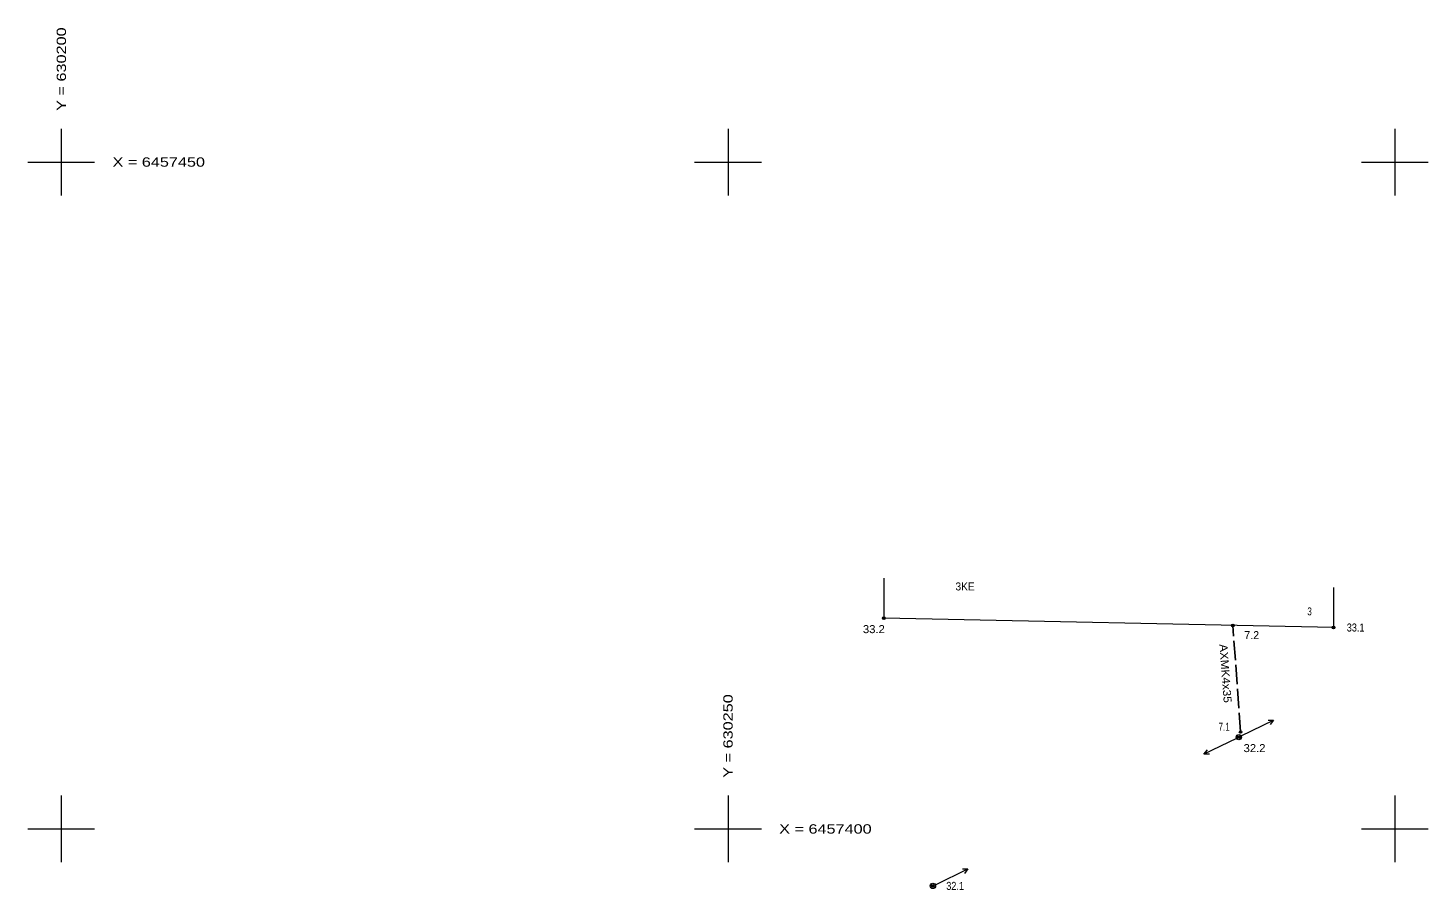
# Model space of a CAD drawing. Extents: x 629998 to 630302, y 6457395 to 6457602.
# Drawn here: x 630197.5 to 630302.5, y 6457395.4 to 6457460 of the extents above; entities that cross this region are included whole.
import ezdxf

# ---------------------------------------------------------------- set-up
doc = ezdxf.new("R2010")
doc.units = 0
doc.header["$LTSCALE"] = 0.24
doc.header["$PDMODE"] = 32
doc.header["$PDSIZE"] = 0.12
doc.linetypes.add('LONG_DASHED', pattern=[7.5, 6, -1.5])
for name, color, linetype, lineweight in [('1', 7, 'Continuous', 13), ('12', 7, 'Continuous', 13), ('21', 7, 'LONG_DASHED', 25), ('54', 7, 'Continuous', 13), ('57', 7, 'Continuous', 13), ('61', 7, 'Continuous', 13)]:
    doc.layers.add(name, color=color, linetype=linetype, lineweight=lineweight)
for name, color, linetype in [('49', 7, 'Continuous'), ('50', 7, 'Continuous'), ('62', 7, 'Continuous')]:
    doc.layers.add(name, color=color, linetype=linetype)

msp = doc.modelspace()

# ---------------------------------------------------------------- hatches: boundary and pattern name
at = {"layer": '54'}
for points in [[(630261.79, 6457415.8, 1), (630261.59, 6457415.8, 1)], [(630287.96, 6457415.26, 1), (630287.76, 6457415.26, 1)], [(630295.51, 6457415.1, 1), (630295.31, 6457415.1, 1)], [(630288.41, 6457406.88, 1), (630288.21, 6457406.88, 1)], [(630288.55, 6457407.27, 1), (630288.35, 6457407.27, 1)], [(630265.37, 6457395.83, 1), (630265.37, 6457395.63, 1)]]:
    msp.add_hatch(color=256, dxfattribs=at).paths.add_polyline_path(points)

# ---------------------------------------------------------------- linework, layer by layer
at = {"layer": '1'}
for p, q in [((630261.69, 6457418.8), (630261.69, 6457415.8)), ((630295.41, 6457418.1), (630295.41, 6457415.1)), ((630295.41, 6457415.1), (630261.69, 6457415.8))]:
    msp.add_line(p, q, dxfattribs=at)
at = {"layer": '12'}
for p, q in [((630288.49, 6457406.97), (630290.92, 6457408.15)), ((630288.13, 6457406.79), (630285.7, 6457405.61)), ((630265.55, 6457395.82), (630267.98, 6457397))]:
    msp.add_line(p, q, dxfattribs=at)
for points in [[(630290.52, 6457408.15), (630290.92, 6457408.15), (630290.66, 6457407.82)], [(630286.11, 6457405.6), (630285.7, 6457405.61), (630285.96, 6457405.93)], [(630267.58, 6457397), (630267.98, 6457397), (630267.73, 6457396.67)]]:
    msp.add_lwpolyline(points, dxfattribs=at)
for centre in [(630288.31, 6457406.88), (630288.31, 6457406.88), (630265.37, 6457395.73)]:
    msp.add_circle(centre, 0.2, dxfattribs=at)
at = {"layer": '21'}
msp.add_line((630288.45, 6457407.27), (630287.86, 6457415.26), dxfattribs=at)
at = {"layer": '54'}
for centre in [(630261.69, 6457415.8), (630287.86, 6457415.26), (630295.41, 6457415.1), (630288.31, 6457406.88), (630288.45, 6457407.27), (630265.37, 6457395.73)]:
    msp.add_circle(centre, 0.1, dxfattribs=at)
for p in [(630261.69, 6457415.8), (630287.86, 6457415.26), (630295.41, 6457415.1), (630288.31, 6457406.88), (630288.45, 6457407.27), (630265.37, 6457395.73)]:
    msp.add_point(p, dxfattribs=at)
at = {"layer": '61'}
for p, q in [((630200, 6457452.5), (630200, 6457447.5)), ((630250, 6457452.5), (630250, 6457447.5)), ((630300, 6457452.5), (630300, 6457447.5)), ((630197.5, 6457450), (630202.5, 6457450)), ((630247.5, 6457450), (630252.5, 6457450)), ((630297.5, 6457450), (630302.5, 6457450)), ((630200, 6457402.5), (630200, 6457397.5)), ((630250, 6457402.5), (630250, 6457397.5)), ((630300, 6457402.5), (630300, 6457397.5)), ((630197.5, 6457400), (630202.5, 6457400)), ((630247.5, 6457400), (630252.5, 6457400)), ((630297.5, 6457400), (630302.5, 6457400))]:
    msp.add_line(p, q, dxfattribs=at)

# ---------------------------------------------------------------- texts
at = {"layer": '49'}
msp.add_text('7.2', height=0.6, dxfattribs=at).set_placement((630288.72, 6457414.23))
at = {"layer": '49', "width": 0.75}
msp.add_text('7.1', height=0.6, dxfattribs=at).set_placement((630286.79, 6457407.36))
at = {"layer": '50', "width": 1.1}
msp.add_text('AXMK4x35', height=0.6, rotation=274.321, dxfattribs=at).set_placement((630286.85, 6457413.84))
at = {"layer": '57', "width": 1.3}
for s, p in [(' Y = 630200', (630200.35, 6457453.5)), (' Y = 630250', (630250.35, 6457403.5))]:
    msp.add_text(s, height=0.7, rotation=90, dxfattribs=at).set_placement(p)
at = {"layer": '57'}
for s, height, width, p in [(' X = 6457450', 0.7, 1.3, (630203.5, 6457449.65)), ('3KE', 0.6, 0.95, (630267.06, 6457417.88)), ('3', 0.6, 0.75, (630293.45, 6457416.01)), (' X = 6457400', 0.7, 1.3, (630253.5, 6457399.65))]:
    msp.add_text(s, height=height, dxfattribs=dict(at, width=width)).set_placement(p)
at = {"layer": '62'}
for s, width, p in [('33.2', 1.05, (630260.12, 6457414.68)), ('33.1', 0.85, (630296.41, 6457414.8)), ('32.2', 1.05, (630288.67, 6457405.76)), ('32.1', 0.85, (630266.37, 6457395.43))]:
    msp.add_text(s, height=0.6, dxfattribs=dict(at, width=width)).set_placement(p)

doc.saveas('drawing.dxf')
